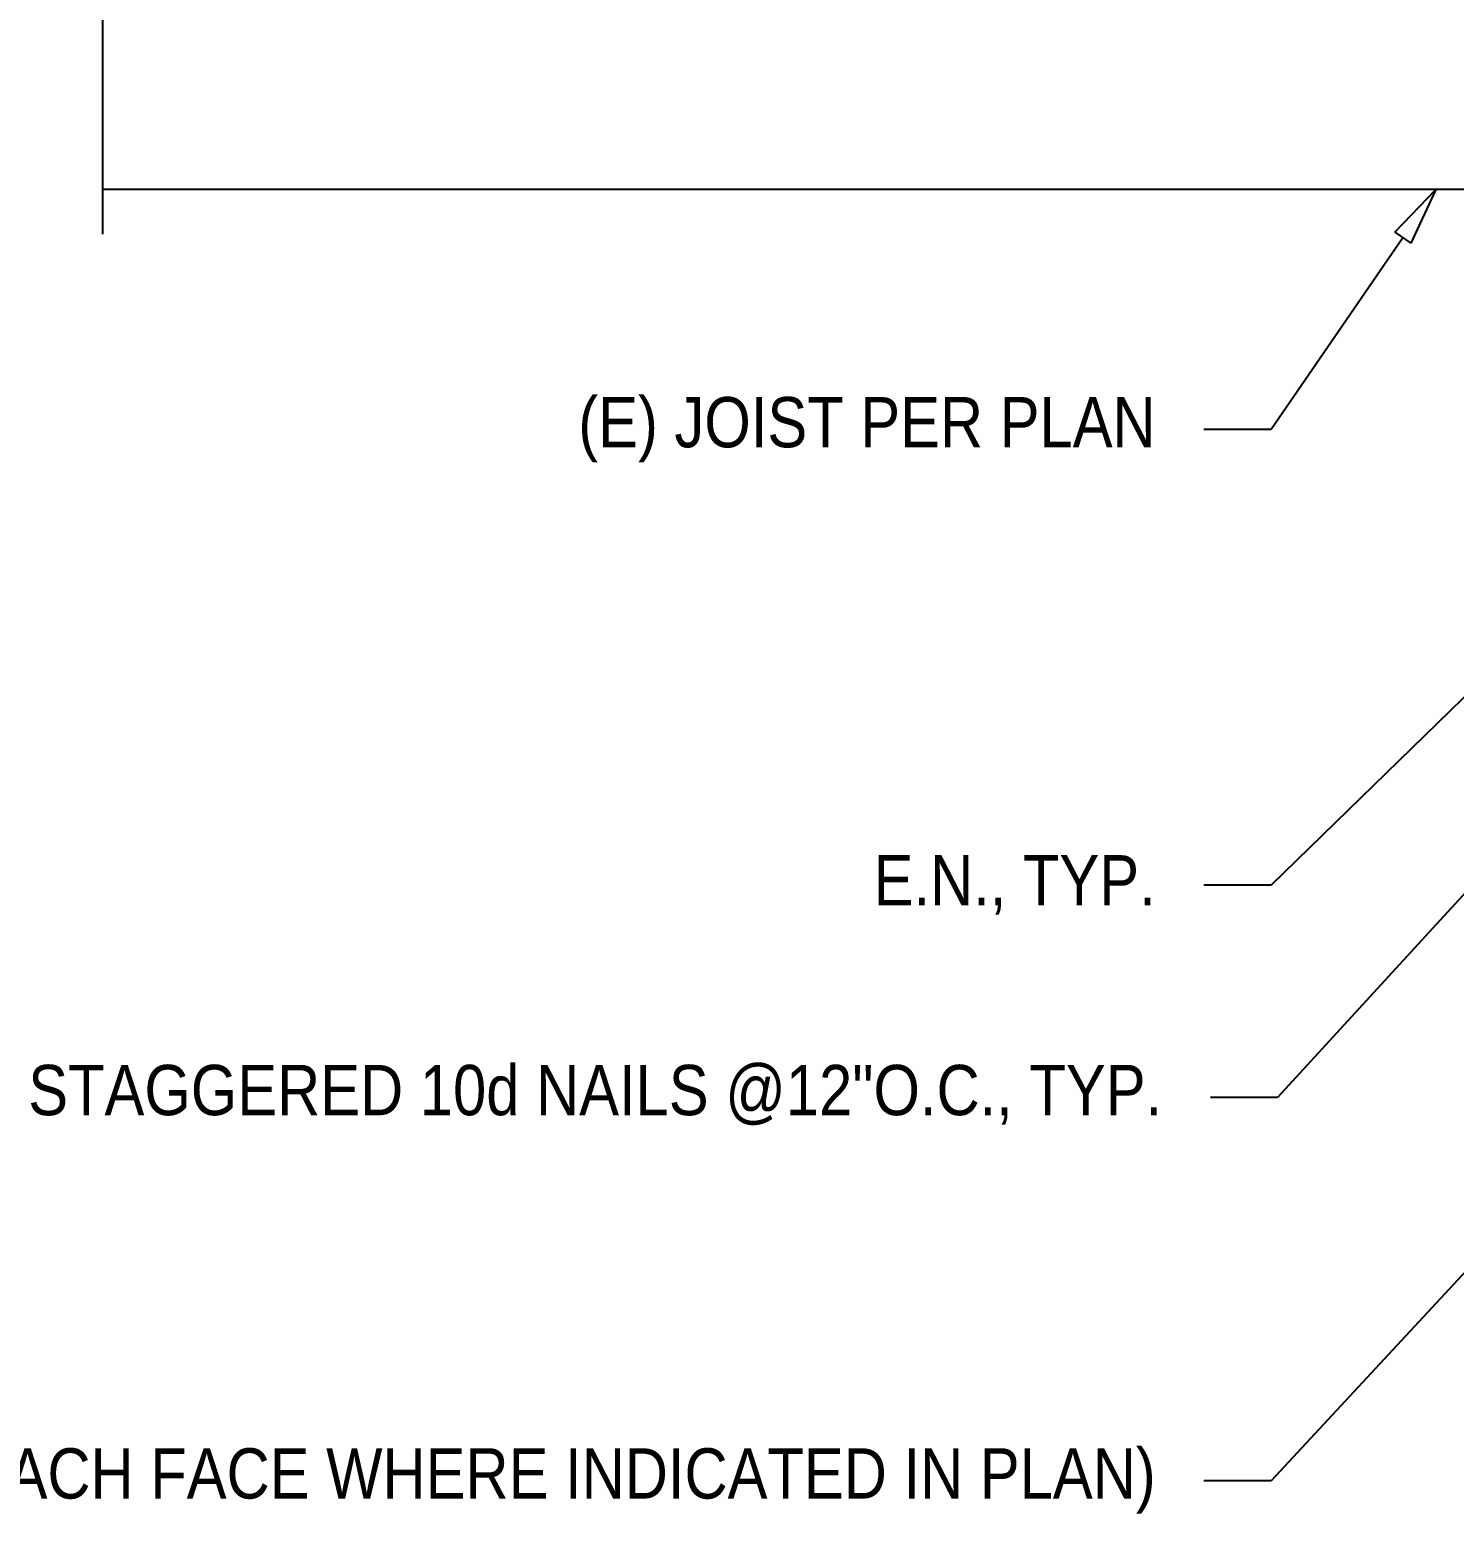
# Model space of a CAD drawing. Header units: inches. Extents: x -2661 to 42767, y -1222 to 9099.
# Drawn here: x -2271.95 to -2240.08, y 2618.89 to 2652.09 of the extents above; entities that cross this region are included whole.
import ezdxf
from ezdxf import colors
from ezdxf.entities.mleader import LeaderData, LeaderLine
from ezdxf.math import Vec2, Vec3

# ---------------------------------------------------------------- set-up
doc = ezdxf.new("R2010")
doc.units = ezdxf.units.IN
doc.header["$LTSCALE"] = 12
doc.header["$MEASUREMENT"] = 0
doc.layers.get('0').update_dxf_attribs({"linetype": 'CONTINUOUS'})
for name, color, linetype in [('S-ANNO-NOTE', 4, 'CONTINUOUS'), ('S-ANNO-NOTE-EXIST', 251, 'CONTINUOUS'), ('S-EXISTING', 1, 'CONTINUOUS')]:
    doc.layers.add(name, color=color, linetype=linetype)
doc.styles.add('Arial', font='arial.ttf', dxfattribs={"width": 0.85})

# ---------------------------------------------------------------- blocks, each defined once
blk = doc.blocks.new('_ClosedBlank')
at = {"color": 0, "linetype": 'ByBlock', "lineweight": -2}
for p, q in [((-1, 0.167), (0, 0)), ((-1, 0.167), (-1, -0.167)), ((0, 0), (-1, -0.167))]:
    blk.add_line(p, q, dxfattribs=at)

msp = doc.modelspace()

# ---------------------------------------------------------------- linework, layer by layer
at = {"layer": 'S-EXISTING'}
for points in [[(-2270.31618, 2661.516), (-2270.31618, 2654.89458), (-2269.53783, 2654.70529), (-2271.09453, 2654.32672), (-2270.31618, 2654.13743), (-2270.31618, 2647.516)], [(-2225.85393, 2648.516), (-2270.31618, 2648.516)]]:
    msp.add_lwpolyline(points, dxfattribs=at)

# ---------------------------------------------------------------- leaders
at = {"layer": 'S-ANNO-NOTE'}
ml = msp.add_multileader_mtext('Standard', dxfattribs=at)
ml.set_content('\\A1;(E) RIM JOIST w/ 1{\\H0.7x;\\S3#4;\\H1.4286x;"x9\\H0.7x;\\S1#4;\\H1.4286x;" LVL SISTERED w/ SDS \\H0.7x;\\S1#4;\\H1.4286x;"x3\\H0.7x;\\S1#2;\\H1.4286x;" @8"O.C. STAGGERED (SHIM AS REQUIRED)}', color=4, style='Arial')
ml.set_leader_properties(color=2)
ml.build(insert=Vec2(0, 0))
ml.multileader.update_dxf_attribs({"dogleg_length": 0.36, "arrow_head_size": 1.3125, "scale": 12})
ctx = ml.context
ctx.base_point, ctx.scale, ctx.char_height, ctx.arrow_head_size, ctx.landing_gap_size, ctx.plane_origin, ctx.plane_y_axis = Vec3(-2306.89825, 2662.29294), 12, 1.125, 1.3125, 1.08, Vec3(-2351.17997, 2943.21598), Vec3(0, 1, 0)
notes = []
notes.append((ctx, [(0, (1, 1, 0), (-2308.39825, 2662.29294), (1, 0), 1.5, [(0, [(-2320.00546, 2651.77249)], 0, [])])]))
ctx.mtext.insert, ctx.mtext.width, ctx.mtext.flow_direction = Vec3(-2305.81825, 2663.02083), 17.75, 5
ml = msp.add_multileader_mtext('Standard', dxfattribs=at)
ml.set_content('\\A1;\\pxi-3,l4,t4;E.N.,^ITYP.', color=4, style='Arial')
ml.set_leader_properties(color=2)
ml.build(insert=Vec2(0, 0))
ml.multileader.update_dxf_attribs({"dogleg_length": 0.36, "arrow_head_size": 1.3125, "scale": 12})
ctx = ml.context
ctx.base_point, ctx.scale, ctx.char_height, ctx.arrow_head_size, ctx.landing_gap_size, ctx.plane_origin, ctx.plane_y_axis = Vec3(-2254.03887, 2632.95567), 12, 1.125, 1.3125, 1.08, Vec3(-2213.37983, 2973.40824), Vec3(0, 1, 0)
ctx.text_align_type = 2
notes.append((ctx, [(0, (1, 1, 0), (-2244.18209, 2632.95567), (-1, 0), 1.5, [(0, [(-2232.05362, 2644.766)], 0, [])])]))
ctx.mtext.insert, ctx.mtext.width, ctx.mtext.alignment, ctx.mtext.flow_direction = Vec3(-2246.76209, 2633.62945), 20.8952181, 3, 5
ml = msp.add_multileader_mtext('Standard', dxfattribs=at)
ml.set_content('\\A1;2x6 STUD SISTERED TO (E) FRAMING w/ STAGGERED 10d NAILS @12"O.C., TYP.', color=4, style='Arial')
ml.set_leader_properties(color=2)
ml.build(insert=Vec2(0, 0))
ml.multileader.update_dxf_attribs({"dogleg_length": 0.36, "arrow_head_size": 1.3125, "scale": 12})
ctx = ml.context
ctx.base_point, ctx.scale, ctx.char_height, ctx.arrow_head_size, ctx.landing_gap_size, ctx.plane_origin, ctx.plane_y_axis = Vec3(-2266.71611, 2628.21084), 12, 1.125, 1.3125, 1.08, Vec3(-2213.37983, 2970.08945), Vec3(0, 1, 0)
ctx.text_align_type = 2
notes.append((ctx, [(0, (1, 1, 0), (-2244.03678, 2628.21084), (-1, 0), 1.5, [(0, [(-2231.30365, 2642.09973)], 0, [])])]))
ctx.mtext.insert, ctx.mtext.width, ctx.mtext.alignment, ctx.mtext.flow_direction = Vec3(-2246.61678, 2628.93872), 20.8952181, 3, 5
ml = msp.add_multileader_mtext('Standard', dxfattribs=at)
ml.set_content('{\\C256;SHEAR WALL w/ E.N. PER PLAN (SHOWN SINGLE SIDED, PROVIDE SHEATHING EACH FACE WHERE INDICATED IN PLAN)}', color=4, style='Arial')
ml.set_leader_properties(color=2)
ml.build(insert=Vec2(0, 0))
ml.multileader.update_dxf_attribs({"dogleg_length": 0.36, "arrow_head_size": 1.3125, "scale": 12})
ctx = ml.context
ctx.base_point, ctx.scale, ctx.char_height, ctx.arrow_head_size, ctx.landing_gap_size, ctx.plane_origin, ctx.plane_y_axis = Vec3(-2269.73473, 2619.63821), 12, 1.125, 1.3125, 1.08, Vec3(-2213.12986, 2950.84906), Vec3(0, 1, 0)
ctx.text_align_type = 2
notes.append((ctx, [(0, (1, 1, 0), (-2244.18209, 2619.63821), (-1, 0), 1.5, [(0, [(-2231.80365, 2632.96185)], 0, [])])]))
ctx.mtext.insert, ctx.mtext.width, ctx.mtext.alignment, ctx.mtext.flow_direction = Vec3(-2246.76209, 2620.36609), 23.8921908, 3, 5
at = {"layer": 'S-ANNO-NOTE-EXIST'}
ml = msp.add_multileader_mtext('Standard', dxfattribs=at)
ml.set_content('{\\C256;(E) JOIST PER PLAN}', color=4, style='Arial')
ml.set_leader_properties(color=256)
ml.set_arrow_properties(name='CLOSEDBLANK')
ml.build(insert=Vec2(0, 0))
ml.multileader.update_dxf_attribs({"dogleg_length": 0.125, "arrow_head_size": 1.3125, "scale": 12})
ctx = ml.context
ctx.base_point, ctx.scale, ctx.char_height, ctx.arrow_head_size, ctx.landing_gap_size, ctx.plane_origin, ctx.plane_y_axis = Vec3(-2260.56752, 2643.14485), 12, 1.125, 1.3125, 1.08, Vec3(-2206.23892, 3428.78138), Vec3(0, 1, 0)
ctx.text_align_type = 2
notes.append((ctx, [(0, (1, 1, 0), (-2244.18209, 2643.14485), (-1, 0), 1.5, [(0, [(-2240.49356, 2648.516)], 0, [])])]))
ctx.mtext.insert, ctx.mtext.width, ctx.mtext.alignment, ctx.mtext.flow_direction = Vec3(-2246.76209, 2643.87272), 19.1818324, 3, 5
for ctx, leaders in notes:
    for number, flags, end, landing, length, lines in leaders:
        leader = LeaderData()
        leader.index, (leader.has_last_leader_line, leader.has_dogleg_vector, leader.attachment_direction) = number, flags
        leader.last_leader_point, leader.dogleg_vector, leader.dogleg_length = Vec3(end), Vec3(landing), length
        for number, points, colour, breaks in lines:
            line = LeaderLine()
            line.index, line.vertices, line.color, line.breaks = number, Vec3.list(points), colors.encode_raw_color(colour), breaks
            leader.lines.append(line)
        ctx.leaders.append(leader)

doc.saveas('drawing.dxf')
